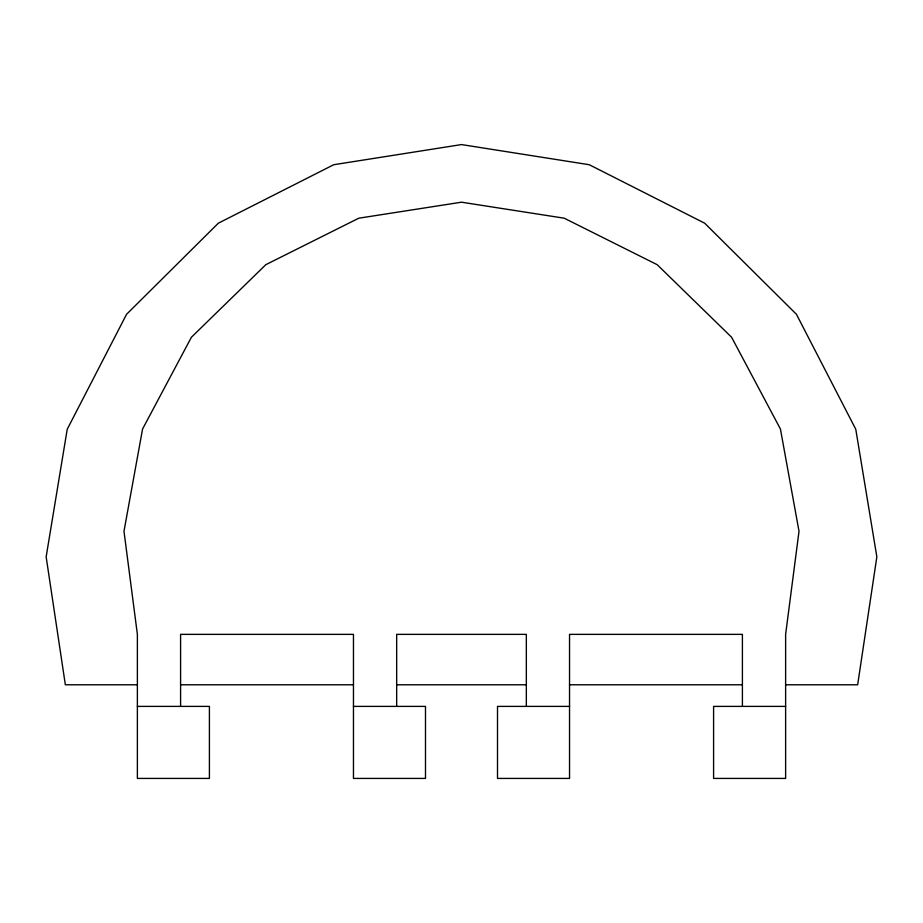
<?xml version="1.0" encoding="UTF-8"?>
<svg xmlns="http://www.w3.org/2000/svg" width="923" height="923" viewBox="0 0 923 923"><rect width="100%" height="100%" fill="white"/><g stroke="black" fill="none" stroke-linecap="round" stroke-linejoin="round"><path stroke-width="1.38" d="M137.377 684.785L65.348 684.785L46.15 556.869L67.229 429.253L126.555 314.305L218.347 223.181L333.734 164.721L461.5 144.576L589.266 164.721L704.653 223.181L796.445 314.305L855.771 429.253L876.85 556.869L857.652 684.785L785.623 684.785M180.596 684.785L353.463 684.785M396.671 684.785L526.329 684.785M569.537 684.785L742.404 684.785M137.377 706.395L209.406 706.395L209.406 778.424L137.377 778.424L137.377 634.366L123.982 531.29L142.569 429.022L191.396 337.253L265.824 264.682L358.793 218.197L461.5 202.195L564.207 218.197L657.176 264.682L731.604 337.253L780.431 429.022L799.018 531.29L785.623 634.366L785.623 778.424L713.594 778.424L713.594 706.395L785.623 706.395M353.463 706.395L425.491 706.395L425.491 778.424L353.463 778.424L353.463 634.366L180.596 634.366L180.596 706.395M569.537 706.395L497.509 706.395L497.509 778.424L569.537 778.424L569.537 634.366L742.404 634.366L742.404 706.395M526.329 706.395L526.329 634.366L396.671 634.366L396.671 706.395"/></g></svg>
